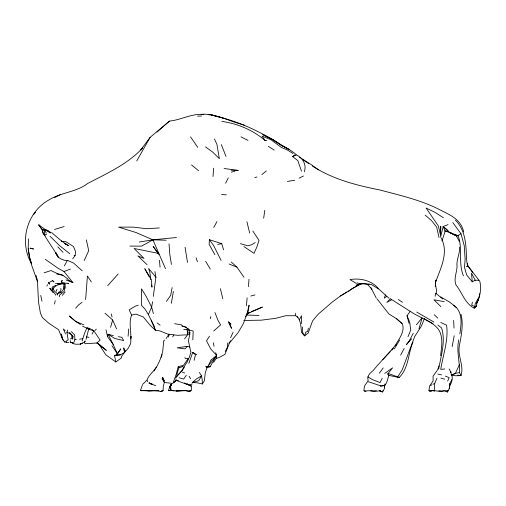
<?xml version="1.0" encoding="UTF-8"?>
<svg xmlns="http://www.w3.org/2000/svg" width="506" height="506" viewBox="0 0 506 506"><rect width="100%" height="100%" fill="white"/><g stroke="black" fill="none" stroke-linecap="round" stroke-linejoin="round"><path stroke-width="0.76" d="M479.764 293.651L478.6 299.109L476.538 303.644C480.049 296.851 481.642 288.85 479.821 281.336L468.259 266.39L467.399 264.221M379.506 390.847L382.498 391.992L384.358 388.823L384.674 385.591L380.246 386.065L384.819 385.534L384.845 384.016M68.848 342.518L64.521 341.974L62.472 338.862L58.513 329.665L48.937 323.347L42.409 317.528L40.423 313.17L38.507 301.937L37.488 281.526L31.808 265.637L29.462 257.181L28.235 248.762L28.412 238.87M384.528 387.488L384.573 385.117M176.012 378.95L175.943 380.67L173.703 382.821M223.608 249.875L221.773 243.696L209.351 239.673L209.174 244.379L214.892 254.746M295.384 313.258L295.302 315.099L297.73 317.559M432.889 381.284L429.6 385.983L428.955 390.689L434.281 390.689L434.667 383.535L436.975 378.216M459.587 247.156C459.986 252.994 457.133 258.256 456.912 264.031C457.854 271.222 453.243 277.598 455.944 284.891C462.086 292.417 464.799 303.36 474.002 308.04L476.57 305.94L476.766 303.246L478.467 299.318M72.503 339.248L71.801 336.547L72.883 338.514L72.624 336.307L69.436 332.246M192.818 339.849L193.197 331L189.617 330.273L186.063 327.344L181.749 325.794L186.695 327.401M227.7 343.03L227.415 347.274L225.221 351.417M248.484 286.636L248.996 279.236M213.013 176.512L213.614 168.201M85.634 299.558L87.411 276.036L91.352 281.937M450.764 372.365L450.808 371.701L451.352 375.028C453.382 376.78 451.675 383.099 449.916 385.496L449.96 383.257L451.921 379.633M128.1 336.269L128.695 328.963M449.461 388.823L449.809 383.788L449.632 387.488L447.601 391.992L444.61 390.847M246.447 305.694L247.118 297.876M440.631 355.705C441.321 348.659 442.826 341.449 440.802 334.479C438.759 326.617 431.08 322.727 424.629 318.97M435.211 286.478L435.925 280.122L435.438 282.323M458.702 339.912C456.33 350.829 459.916 361.67 459.486 372.587L461.023 375.585L455.868 375.775L451.352 375.028L455.362 373.39L459.486 372.587M459.853 333.878C461.339 324.106 463.116 311.582 453.591 305.219M176.758 376.825L177.226 372.998L178.972 367.773L178.251 366.629L182.59 365.629L182.634 366.61L178.972 367.773M213.614 362.296L216.252 358.381L216.625 355.364L215.701 352.644M154.937 271.583L155.899 277.225L153.305 296.396M475.937 306.174L474.565 307.983L475.937 306.174L474.002 308.04L474.9 306.465L475.279 303.549L478.025 298.679M55.477 295.175L55.552 294.663L52.112 289.957L52.143 288.603L52.213 287.092L55.831 285.384M130.807 337.799C131.149 330.374 128.695 322.265 131.604 315.137L129.188 309.849L135.519 306.079L138.227 305.194M263.664 218.212L264.821 210.275M245.524 316.693L247.826 313.537L249.104 305.143L247.023 313.657L243.38 323.6L238.408 332.113M115.779 361.967L114.577 355.718L120.428 354.807L124.571 352.423L123.843 348.02L124.571 352.423L121.181 356.958L121.548 357.831L115.779 361.967L105.786 354.769L99.049 344.282L106.342 350.392L97.987 343.53M452.143 346.623L454.205 335.763M152.597 301.627L151.642 307.161L148.359 314.53L154.14 326.104L155.336 330.241L160.067 330.962L167.809 334.118L177.555 335.307L187.309 334.789M171.338 303.328L173.387 291.424M142.325 385.281L140.459 390.474L140.75 390.664C147.417 390.828 154.267 390.208 160.794 391.423L163.096 390.664L163.267 386.306L164.064 383.497M176.12 390.974L185.588 390.619L188.795 391.423L191.097 390.664L191.483 388.526L190.832 384.813L189.997 384.775L190.288 385.787L187.365 383.965L190.288 385.787M304.302 171.806C306.876 164.728 302.79 157.714 296.219 154.823L294.562 154.95L292.67 156.613L297.8 160.535L301.506 171.18M172.135 287.585L170.661 295.409L166.404 301.437M130.757 338.868L131.016 336.332L130.687 343.53L128.53 347.552M451.997 375.085L455.362 373.39L459.454 364.668M308.35 328.166L307.737 331.329L305.694 332.265L304.599 335.889L301.5 332.442C301.007 326.965 300.874 321.076 297.364 316.509M63.642 288.534L64.098 283.847C59.714 283.442 54.907 285.605 52.529 289.394L53.725 287.87M114.577 355.718L117.5 354.017L113.249 344.567L107.55 336.699L108.063 334.226L113.35 335.687M86.039 339.279L88.683 329.197L82.586 326.18M147.05 379.861C149.422 373.554 156.373 369.835 158.403 363.087M54.503 304.024L55.23 300.615M40.328 226.422L38.772 224.847L42.485 229.661L44.598 230.179L44.654 235.454L42.978 233.272L42.264 230.148L38.772 224.847L45.559 229.768M472.389 302.152L471.7 305.276L474.9 306.465M72.719 258.768L75.065 255.726L75.653 251.748L73.459 246.498L65.869 241.716L62.889 241.47M435.109 296.307L435.818 293.265L436.261 293.543L436.431 289.755L435.4 283.803M162.129 378.494L162.723 377.223L164.121 380.929L162.375 377.995L164.014 380.948L164.14 382.966M210.313 318.691L210.831 316.547M438.658 369.197C440.973 355.674 445.811 341.632 441.63 328.002L437.867 325.042M194.114 360.342L195.461 354.896L192.723 352.378L188.858 363.416M448.038 224.594L443.18 226.549L440.631 236.821L440.758 226.283L440.473 234.917L438.379 225.98L426.096 208.017L435.04 212.387L443.401 217.732M178.251 366.629L176.214 374.307L173.545 381.669M82.092 341.114L84.546 333.277L86.798 328.135L89.05 328.331M191.679 384.908L192.065 383.497M110.58 327.338L112.648 319.975L104.982 313.189M419 328.698L422.13 317.787L416.375 324.82M160.946 357.464L162.679 351.569L163.761 340.627L164.773 340.026M71.327 331.639L74.667 335.004L74.913 339.671L73.617 343.074M189.813 333.865L187.682 334.415L187.365 332.853L188.403 329.45M367.976 380.854L368.153 380.449C366.534 376.243 370.063 373.067 373.011 370.639M442.01 240.831L445.166 231.134L443.18 226.549L447.778 230.211M191.059 351.898L189.231 357.457L186.746 362.802M206.973 367.773L205.714 366.369L210.635 366.61L206.973 367.773L205.227 372.998L204.392 380.759L202.311 383.959L197.454 382.846L192.356 382.466L196.84 378.659L201.546 375.914L199.396 372.467M435.514 282.329C440.599 268.231 449.252 252.19 440.909 237.542M174.032 390.74L168.46 390.474L170.566 384.705M437.639 369.677L438.93 365.908M385.395 294.909L384.288 298.135L386.635 296.389M412.921 342.094C407.994 353.852 408.785 368.185 399.095 377.565L388.779 375.344L388.172 373.447L392.555 367.849L384.781 373.415M382.966 390.689L382.498 391.992L380.012 390.689C374.99 391.986 369.81 389.829 364.813 391.264L363.852 390.689L364.497 385.983L367.786 381.284M161.319 356.667L162.091 354.579M67.753 330.07L66.925 332.138L68.152 339.849L65.831 341.43L66.571 342.385M46.894 286.143L47.501 284.606M424.528 318.306L421.359 326.142L414.699 336.528L402.321 369.595L397.741 376.894L388.172 373.447L387.368 374.44M408 336.705L410.695 330.165L409.74 322.335L407.045 315.757L410.183 311.392M168.315 337.066L169.459 334.308M175.943 380.67L171.167 384.383L170.503 385.958L171.155 390.499C177.347 391.48 183.653 390.05 189.801 391.068L191.097 390.664M158.745 362.802L161.066 357.362M433.079 380.854L433.085 376.16L437.348 370.221M447.639 381.094L449.145 377.659L445.413 376.097M230.584 337.73L233.102 332.221M84.249 260.514L88.721 250.666L86.343 239.869M171.155 390.499L170.648 390.651L170.339 386.046L171.167 384.383M225.613 183.197L228.314 177.853M146.961 380.126L142.483 384.503M382.232 378.343L380.025 382.561L372.486 379.652L367.818 376.837M413.288 333.239L409.405 340.633L406.318 344.757L411.663 338.786M299.318 319.805L301.506 315.687L301.589 323.625M400.644 355.111L404.18 348.451M213.76 227.479L216.935 221.584M186.404 363.087L181.243 371.385L175.62 377.957M84.325 342.606L85.229 340.943L84.047 342.41L80.245 344.131L76.121 344.257L72.13 343.466M64.363 265.916L67.406 260.343L73.579 263.076L82.219 270.805M92.022 334.068L93.85 330.797L91.694 329.235M136.734 160.952L150.099 137.379L169.428 121.111C180.294 120.017 190.041 114.299 201.103 114.324C214.436 113.211 226.713 120.067 239.211 123.654M399.765 339.912L394.288 348.931M210.091 366.717L216.625 355.364L210.755 349.064L206.518 340.797L209.535 336.161M172.647 336.945L173.779 335.016M154.109 370.885L156.316 367.173M181.743 371.505L184.317 367.173M384.819 385.534L386.66 382.587L388.817 375.433L388.172 373.447M142.679 147.973C127.442 164.279 106.943 173.343 87.551 183.558C76.305 192.141 61.409 192.331 49.462 199.636C26.995 211.742 18.665 241.571 31.562 263.734M124.571 352.423L125.703 350.633M246.226 314.903L247.023 313.657M395.73 345.49L396.552 344.213M166.082 338.539L168.89 334.403M186.259 375.269L183.691 379.089L179.118 377.754M184.62 338.881L187.852 334.409M170.813 389.639L170.339 386.046L171.325 384.68L169.839 386.445L170.686 390.493L168.46 390.474M379.342 373.188L383.2 367.932M150.099 137.379L140.807 149.896L141.895 148.853M65.179 291.918L62.308 295.39M228.851 343.112L230.749 340.766M157.018 132.079L169.428 121.111M238.105 332.663L229.515 342.954L224.892 354.447L219.136 357.546L216.252 358.381M33.744 214.354L35.584 212.21M107.721 285.656L118.202 273.923M125.014 351.834L128.36 348.153M75.584 308.205L78.626 304.878L82.035 302.297M382.669 359.671L390.139 351.771M178.049 374.807L180.927 371.796M95.008 330.45L96.323 329.09M390.455 298.698L386.818 302.398L391.682 299.805M58.323 292.196L59.588 292.114L60.518 291.171L61.068 289.236L60.745 288.433M391.777 350.133L393.415 348.495M202.697 383.58L202.311 383.959L202.261 379.993L201.546 375.914L198.731 380.727L192.356 382.466M170.339 386.046L171.458 384.971M187.581 346.313L184.905 348.874L177.271 347.812L187.581 346.313L189.839 347.008M213.627 331.05L220.603 324.909L217.896 320.134L214.93 312.518M57.058 289.533L56.236 290.286L56.59 291.209M434.749 390.689L434.085 390.815M474.672 307.654L476.57 305.94M373.377 370.322C380.525 361.486 388.836 353.605 395.8 344.611C399.335 338.394 405.211 331.221 402.308 323.676M261.855 174.608L266.289 170.971M302.405 327.009L302.487 332.138L304.599 335.889L308.23 332.935L312.556 320.937L318.147 314.245L332.353 301.968L340.456 295.991L359.892 284.081M348.476 291.405L351.986 288.654L361.651 283.594M57.494 284.208L58.329 283.626L61.188 283.196M444.837 368.956L440.745 369.367C443.06 354.687 448.626 340.285 446.602 325.206L440.84 322.518M452.794 222.551L460.972 233.721L458.031 235.568L456.444 235.941L449.442 232.475L443.18 226.549M430.739 385.464L431.726 384.851M183.735 329.653L187.011 329.216L188.213 328.464M340.456 295.991L346.869 292.038M255.226 242.551L251.59 244.752L247.864 245.846L240.451 243.677M52.554 280.628L48.494 282.848M460.972 233.721L464.23 245.682L465.128 259.357L464.495 267.389L466.64 274.916L472.288 281.81L475.21 280.229L478.701 280.28M54.648 197.625L60.106 194.69M80.758 343.953L80.245 344.131L82.44 343.087M292.67 156.613L296.219 154.823M299.09 178.125L303.492 175.993M247.826 313.537L262.437 307.06L251.128 311.734M247.592 313.195L249.711 312.316M432.889 384.256L434.667 383.535M43.921 230.439L46.014 230.167L50.252 233.032M45.35 259.363L58.171 268.344L63.996 271.545L70.448 269.065M58.468 284.448L62.314 283.499M360.519 283.657L356.091 285.295L362.296 283.518M160.794 391.423L162.432 390.828M188.795 391.423L190.433 390.828M54.484 229.509L64.173 226.536M44.041 272.835L51.005 270.552L56.647 273.272L62.921 275.321L67.937 279.065M59.841 292.721L58.329 293.195L59.613 292.797M161.8 391.068L163.096 390.664M466.241 266.713L467.392 266.358L467.304 264.429M254.79 177.593L256.928 176.98M250.805 296.061L254.948 294.903M47.014 230.932L47.994 230.66L51.106 232.728M57.248 293.625L57.248 294.903L57.248 293.625L54.237 290.823L52.921 288.787M70.207 338.995L72.554 338.419M231.337 172.129L234.809 171.294M431.795 390.834L429.917 391.264L428.955 390.689M131.604 315.137L136.051 314.125L143.306 316.977L150.212 325.402L155.336 330.241L151.149 320.083M67.987 283.461L68.557 283.366L61.283 282.886L64.711 283.215M182.09 366.717L182.634 366.61L188.289 358.425L185.512 358.59L184.848 357.609M76.324 339.488L74.913 339.671M360.702 283.872L363.548 283.746L367.508 284.486L369.159 284.176M217.732 244.404L221.773 243.696M79.562 339.216L82.75 338.666M448.069 390.689L438.651 391.182L434.281 390.689M443.635 390.936L441.415 391.302L438.74 390.891M287.402 181.439L294.713 180.237M139.321 242.013L152.913 239.825L176.512 237.51M221.881 121.415C237.7 123.616 253.013 130.086 265.119 140.573L266.864 140.326M169.611 390.765L170.288 390.67M141.61 390.765L142.287 390.67M376.432 390.853L373.548 391.182L370.632 390.853M158.935 390.689C154.102 390.594 146.348 391.302 142.907 390.36L140.459 390.474M120.428 354.807L116.178 355.098L120.776 348.887L117.5 354.017L111.971 345.737M159.314 227.934L146.677 228.731L133.211 227.124L118.6 227.137L136.082 232.545L152.913 239.825L166.17 240.23M61.403 292.708L60.043 292.772L61.707 291.715L64.243 288.319L64.161 285.972M55.552 283.436L58.26 283.322M148.081 390.948L152.578 390.758M176.082 390.948L180.579 390.758M197.574 116.133L201.59 116.038M187.365 332.853L190.313 332.784M67.406 260.343L64.698 260.381L61.087 259.009L57.848 257.099L56.653 254.328M178.473 380.31L175.98 380.329L190.186 385.534M429.55 390.879L431.808 390.86M445.166 231.134L448.923 231.128M295.656 315.744L285.662 315.719L276.067 318.268L261.33 320.171L243.797 320.462M129.922 246.093L141.535 246.15L152.913 239.825L165.481 268.699M231.242 170.212L238.231 170.395L224.107 168.517M246.213 315.061L259.015 315.415M201.103 114.324L203.336 114.457M208.554 114.767L212.28 114.989M221.609 194.544L226.353 194.842M59.588 292.114L60.34 292.164M164.355 382.466L171.534 383.32M433.016 390.758L434.793 390.961M86.539 336.882L88.885 337.338M61.093 283.474L65.021 284.03L65.261 287.452L64.104 291.494L59.328 295.346L59.335 296.75M379.298 390.885L380.721 391.075M364.44 390.879L365.914 391.106M46.014 230.167L42.485 229.661L42.63 229.952M174.576 323.695L181.616 324.877M223.304 118.126L211.521 115.033L223.507 118.164C246.555 124.533 267.699 135.766 287.534 148.973M158.049 253.323L153.141 246.422L158.992 254.303L158.049 253.323L134.122 248.484L143.989 258.414L137.948 255.954L147.018 264.676M118.347 336.711L121.819 337.319L123.742 340.576L114.742 338.482L108.063 334.226L113.249 344.567M70.264 340.62L70.302 342.208L72.307 342.581M444.23 301.69L433.927 299.767L440.859 306.63M64.098 283.847L65.021 284.03M457.816 375.199L461.023 375.585C464.116 365.579 457.69 356.578 459.227 346.401C461.238 335.851 463.673 324.991 461.01 314.327M437.886 374.098L441.618 374.889M86.798 328.135L90.27 328.875L87.019 327.762M56.767 273.993L62.921 275.321M88.683 329.197L93.85 330.797L100.112 340.146L96.861 342.992L85.691 343.707L84.61 343.41M182.464 372.41L184.696 372.966M380.284 385.68L368.311 381.739M70.302 342.208L72.731 342.853M357.002 282.879L360.24 283.777L365.889 283.714L371.36 284.486L378.988 289.242L389.038 298.287M440.909 378.127L444.736 379.184M151.098 383.839L152.23 384.155L149.087 382.846L151.098 383.839L148.973 383.219L155.772 385.68M239.945 123.869L244.373 125.153M444.78 230.938L449.41 232.349L456.444 235.941L459.201 241.217M44.926 234.196L46.489 234.702M449.442 232.475L458.031 235.568C463.015 248.547 458.025 262.81 463.414 275.865M450.131 232.621L451.567 233.152M65.957 279.926L72.984 282.658L63.996 271.545M229.035 263.993L236.941 267.143L243.955 277.225M65.217 243.911L66.577 244.461L64.597 243.329L68.424 245.676L61.549 240.989L62.042 241.406L51.795 232.728M83.857 324.839L75.963 321.614L69.303 316.01L74.736 320.715L80.492 324.574M74.167 255.353L75.065 255.726M98.082 343.504L96.861 342.992L98.347 343.821M45.464 229.401L47.994 230.66M397.741 376.894L399.095 377.565M241.033 136.829L247.984 140.44M446.355 391.34L447.601 391.992L447.437 390.841M184.557 382.922L187.056 384.231M288.989 149.283L282.373 145.804L288.989 149.283L295.283 153.691M66.925 332.138L71.131 334.384L73.44 336.926M433.016 323.676L414.275 313.916L390.638 298.945M192.723 352.378L196.745 354.643M433.914 322.05L416.773 312.094M312.404 166.019C332.606 179.232 356.483 185.335 379.898 189.978C399.417 195.202 419.404 199.693 437.627 208.662C448.303 214.31 460.947 218.434 463.648 231.963M440.732 296.895L450.106 302.398L456.399 307.509M67.829 279.622L72.984 282.658M356.35 283.468L350 279.584C360.171 277.838 371.429 280.387 378.38 288.407M299.463 157.239L310.956 164.431L318.609 169.915M292.961 153.501L287.376 150.01L281.285 147.398L271.007 139.782L262.019 136.108L265.119 140.573M268.344 146.323L274.227 150.111M398.26 299.495L402.479 302.291M302.645 159.51L308.717 163.615M243.93 246.593L253.974 253.297L256.846 247.054L259.015 240.363L252.842 231.078M205.468 146.885L212.539 151.964L219.338 158.618L216.91 144.318L214.493 139.068M157.202 322.948L160.105 325.225M191.496 164.918L198.504 170.655M69.771 253.727L59.575 245.619L49.961 236.201M435.818 293.265L442.744 298.995M401.732 323.195L395.939 318.369L388.893 313.916L376.97 298.806M425.16 215.101L431.517 220.578L436.716 227.226L439.006 237.51M65.129 330.551L63.326 328.97L65.502 333.897M231.28 262.032L236.941 267.143M396.603 318.679L402.049 323.644M434.243 314.732L437.817 318.097M455.33 234.873L456.444 235.941M57.829 246.871L63.06 252.386M367.508 284.486L371.916 289.242L370.74 287.389M43.573 233.785L45.344 235.891M155.899 277.225L148.625 268.484L149.808 272.19L150.75 279.597M189.997 384.775L191.268 386.306M98.936 344.301L100.359 346.009M164.014 380.948L162.255 378.823L163.811 381.366M99.17 344.257L101.617 347.325M455.368 220.123C465.975 230.559 466.178 245.992 466.481 259.831M388.519 375.028L388.817 375.433M209.351 239.673L213.564 245.435L221.09 260.419M45.066 236.296L57.418 255.467M53.168 292.803L49.752 288.154L51.106 290.14M468.259 266.39L472.617 272.43M58.747 257.307L55.78 253.076L56.678 254.897L56.223 252.886M190.484 136.835L197.783 147.385M148.359 314.53L144.994 309.077L141.478 305.301L141.509 288.799L146.481 296.965L151.642 307.161L153.419 313.575M205.626 261.286L210.306 269.072M44.598 230.179L46.381 233.203M189.13 376.293L190.604 378.804M449.1 368.95L450.833 372.074M149.264 276.864L144.792 268.68L151.376 279.767L151.971 287.142L151.604 284.878M475.21 280.229L471.472 273.101L472.288 281.81M63.446 340.683L62.282 338.47L61.34 334.049L62.472 338.862M371.303 288.445L376.224 297.964M112.648 319.975L116.557 328.868M225.992 156.474L221.35 144.608M55.964 253.19L56.678 254.897M42.264 230.148L43.314 233.057M31.676 263.727L29.55 257.162L28.235 248.762M196.132 257.75L197.422 261.817M147.391 380.651L147.752 381.79M36.04 275.517L36.666 277.598M467.304 264.208L467.689 265.631M407.045 315.757L408.987 323.245M246.928 221.723L249.679 233.07M220.407 288.692L222.798 298.73M111.339 313.973L112.041 316.99M105.982 329.773L107.55 336.699M40.733 295.434L42.004 301.184M36.875 278.294L37.488 281.526L37.488 281.146M213.349 342.752L214.032 346.287M467.886 266.339L467.31 263.341L467.373 265.606M187.505 262.399L185.057 247.301M190.686 351.569L188.396 340.627L189.826 334.365L189.042 329.488M171.414 264.423L169.807 254.309L169.017 243.841M64.477 341.639L64.521 341.974M187.011 329.216L187.682 334.415M466.722 260.413L467.114 263.5M159.46 260.267L160.06 267.219M453.629 320.431L454.04 328.084M62.093 280.394L61.688 281.678L62.093 280.394M211.034 360.095L207.884 366.414L216.625 355.364L211.034 360.095M31.429 248.332L30.018 248.206L33.586 249.015L31.429 248.332M272.709 139.39L262.848 134.59L272.823 139.833L282.234 145.918L272.709 139.39M230.862 324.087L228.99 322.809L231.603 328.331L228.219 321.569L230.862 324.087M48.639 282.974L49.74 284.018L48.639 282.974M52.7 280.767L53.902 281.867L52.7 280.767"/></g></svg>
